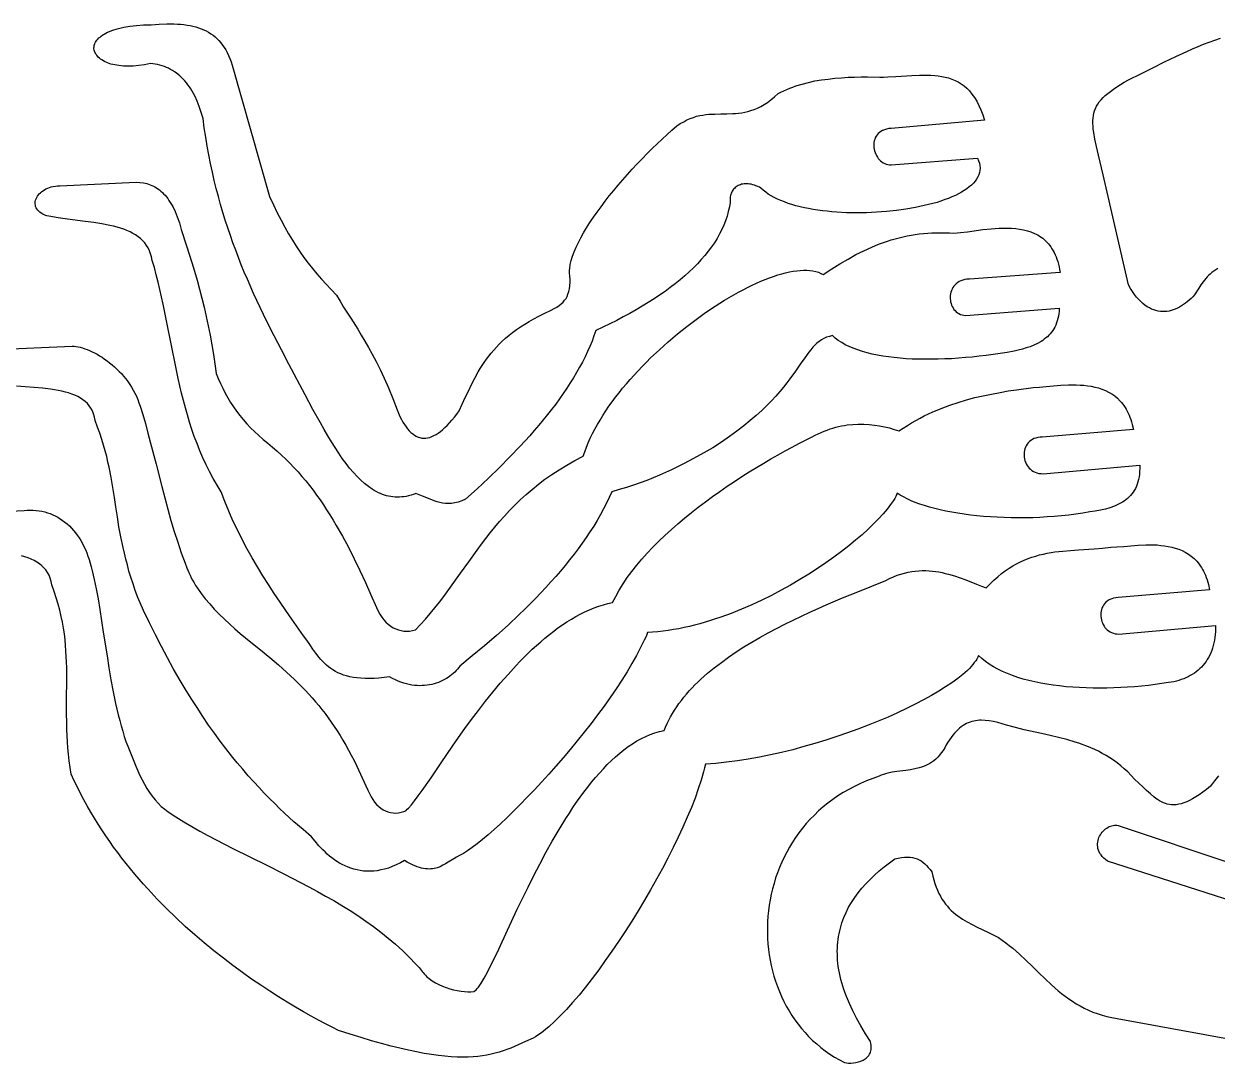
# Model space of a CAD drawing. Extents: x 0 to 511, y 0 to 190.
# Drawn here: x 251.7 to 354.3, y 98.6 to 188 of the extents above; entities that cross this region are included whole.
import ezdxf

# ---------------------------------------------------------------- set-up
doc = ezdxf.new("R2010")
doc.units = 0
doc.layers.add('LAYER_1', color=1, linetype='CONTINUOUS')

msp = doc.modelspace()

# ---------------------------------------------------------------- linework, layer by layer
at = {"layer": 'LAYER_1'}
for points in [[(262.6, 184.56), (262.08, 184.45), (261.59, 184.38), (261.12, 184.33), (260.68, 184.32), (260.27, 184.33), (259.88, 184.37), (259.52, 184.43), (259.19, 184.51), (258.9, 184.62), (258.63, 184.74), (258.4, 184.87), (258.3, 184.94), (258.2, 185.02), (258.11, 185.1), (258.04, 185.18), (257.97, 185.26), (257.91, 185.35), (257.86, 185.44), (257.81, 185.53), (257.78, 185.62), (257.76, 185.71), (257.74, 185.81), (257.74, 185.9), (257.75, 186), (257.76, 186.09), (257.79, 186.19), (257.82, 186.28), (257.87, 186.38), (257.93, 186.47), (257.99, 186.56), (258.07, 186.65), (258.16, 186.75), (258.26, 186.83), (258.37, 186.92), (258.49, 187.01), (258.62, 187.09), (258.76, 187.17), (258.91, 187.25), (259.08, 187.32), (259.26, 187.39), (259.45, 187.46), (259.86, 187.58), (260.32, 187.68), (260.83, 187.77), (261.39, 187.83), (262.01, 187.88), (262.67, 187.89), (263.35, 187.94), (264, 187.97), (264.61, 187.96), (264.91, 187.95), (265.19, 187.93), (265.47, 187.9), (265.74, 187.86), (266, 187.82), (266.25, 187.76), (266.5, 187.7), (266.73, 187.63), (266.96, 187.55), (267.18, 187.46), (267.39, 187.36), (267.59, 187.24), (267.79, 187.12), (267.98, 186.99), (268.16, 186.84), (268.33, 186.68), (268.49, 186.52), (268.65, 186.34), (268.8, 186.14), (268.94, 185.94), (269.07, 185.72), (269.2, 185.49), (269.32, 185.24), (269.43, 184.98), (269.53, 184.71), (269.63, 184.42), (272.84, 173.12), (273.17, 172.4), (273.5, 171.72), (273.83, 171.08), (274.15, 170.47), (274.47, 169.9), (274.8, 169.35), (275.13, 168.83), (275.46, 168.33), (275.8, 167.85), (276.16, 167.38), (276.52, 166.92), (276.9, 166.47), (277.3, 166.01), (277.71, 165.56), (278.15, 165.1), (278.6, 164.63), (278.91, 164.1), (279.21, 163.6), (279.82, 162.64), (280.42, 161.69), (280.73, 161.19), (281.04, 160.68), (281.36, 160.13), (281.68, 159.54), (282.01, 158.91), (282.35, 158.22), (282.7, 157.47), (283.06, 156.65), (283.43, 155.74), (283.81, 154.75), (283.93, 154.46), (284.05, 154.19), (284.18, 153.94), (284.31, 153.71), (284.44, 153.49), (284.58, 153.29), (284.71, 153.11), (284.86, 152.95), (285, 152.81), (285.15, 152.68), (285.3, 152.57), (285.46, 152.49), (285.61, 152.42), (285.77, 152.37), (285.94, 152.33), (286.1, 152.32), (286.27, 152.33), (286.44, 152.35), (286.62, 152.39), (286.8, 152.46), (286.98, 152.54), (287.16, 152.64), (287.35, 152.76), (287.54, 152.89), (287.73, 153.05), (287.93, 153.23), (288.13, 153.42), (288.33, 153.64), (288.53, 153.87), (288.74, 154.12), (288.95, 154.39), (289.16, 154.68), (289.68, 155.81), (289.94, 156.37), (290.21, 156.93), (290.49, 157.48), (290.79, 158.03), (290.96, 158.3), (291.13, 158.57), (291.3, 158.84), (291.49, 159.11), (291.69, 159.38), (291.9, 159.64), (292.12, 159.9), (292.35, 160.16), (292.6, 160.41), (292.86, 160.67), (293.14, 160.92), (293.44, 161.17), (293.75, 161.41), (294.07, 161.66), (294.42, 161.9), (294.79, 162.13), (295.17, 162.36), (295.58, 162.59), (296.01, 162.82), (296.46, 163.04), (297.06, 163.33), (297.32, 163.47), (297.55, 163.6), (297.75, 163.74), (297.93, 163.88), (298.09, 164.02), (298.22, 164.18), (298.34, 164.34), (298.43, 164.52), (298.51, 164.72), (298.58, 164.94), (298.63, 165.18), (298.67, 165.44), (298.69, 165.74), (298.71, 166.06), (298.68, 166.19), (298.66, 166.33), (298.65, 166.47), (298.64, 166.62), (298.65, 166.77), (298.66, 166.93), (298.71, 167.26), (298.79, 167.61), (298.9, 167.97), (299.04, 168.35), (299.21, 168.74), (299.4, 169.15), (299.61, 169.56), (299.85, 169.99), (300.11, 170.43), (300.39, 170.87), (300.7, 171.32), (301.01, 171.77), (301.35, 172.23), (301.7, 172.7), (302.06, 173.16), (302.44, 173.63), (302.83, 174.09), (303.22, 174.55), (303.63, 175.01), (304.04, 175.47), (304.46, 175.92), (304.89, 176.36), (305.31, 176.8), (305.74, 177.23), (306.17, 177.64), (306.6, 178.05), (307.03, 178.44), (307.45, 178.82), (307.87, 179.19), (308.16, 179.38), (308.46, 179.55), (308.74, 179.7), (309.02, 179.82), (309.3, 179.92), (309.57, 180.01), (309.84, 180.07), (310.11, 180.12), (310.37, 180.16), (310.63, 180.19), (310.89, 180.2), (311.15, 180.21), (311.66, 180.22), (312.17, 180.22), (312.68, 180.24), (312.93, 180.25), (313.19, 180.28), (313.45, 180.31), (313.72, 180.36), (313.98, 180.42), (314.25, 180.5), (314.53, 180.6), (314.8, 180.72), (315.09, 180.86), (315.37, 181.02), (315.66, 181.21), (315.96, 181.43), (316.27, 181.68), (316.58, 181.96), (316.82, 182.09), (317.07, 182.21), (317.32, 182.32), (317.58, 182.43), (317.84, 182.53), (318.11, 182.62), (318.64, 182.79), (319.19, 182.93), (319.75, 183.05), (320.32, 183.15), (320.89, 183.22), (321.46, 183.29), (322.03, 183.33), (322.6, 183.37), (323.16, 183.39), (323.72, 183.4), (324.26, 183.4), (325.32, 183.39), (325.66, 183.39), (326.01, 183.4), (326.71, 183.43), (328.08, 183.52), (328.75, 183.55), (329.08, 183.56), (329.41, 183.56), (329.73, 183.55), (330.05, 183.53), (330.36, 183.49), (330.66, 183.45), (330.96, 183.39), (331.25, 183.31), (331.53, 183.21), (331.8, 183.1), (332.07, 182.97), (332.33, 182.81), (332.58, 182.63), (332.82, 182.42), (333.04, 182.19), (333.26, 181.92), (333.47, 181.63), (333.67, 181.31), (333.85, 180.95), (334.02, 180.57), (334.18, 180.14), (334.33, 179.68), (326.31, 178.97), (326.1, 178.95), (325.9, 178.91), (325.73, 178.86), (325.57, 178.79), (325.43, 178.71), (325.3, 178.62), (325.19, 178.52), (325.09, 178.41), (325.01, 178.29), (324.94, 178.16), (324.89, 178.03), (324.85, 177.9), (324.82, 177.76), (324.81, 177.61), (324.81, 177.47), (324.82, 177.33), (324.84, 177.18), (324.88, 177.04), (324.92, 176.9), (324.98, 176.76), (325.04, 176.63), (325.12, 176.51), (325.2, 176.39), (325.3, 176.28), (325.4, 176.18), (325.51, 176.09), (325.63, 176.01), (325.75, 175.95), (325.88, 175.9), (326.02, 175.86), (326.17, 175.84), (326.32, 175.83), (333.73, 176.41), (333.83, 176.19), (333.9, 175.98), (333.94, 175.77), (333.95, 175.56), (333.94, 175.36), (333.91, 175.17), (333.85, 174.98), (333.77, 174.79), (333.66, 174.61), (333.54, 174.44), (333.39, 174.26), (333.22, 174.1), (333.03, 173.94), (332.83, 173.78), (332.6, 173.63), (332.36, 173.48), (332.1, 173.34), (331.83, 173.21), (331.54, 173.08), (331.24, 172.95), (330.92, 172.84), (330.59, 172.72), (330.25, 172.61), (329.9, 172.51), (329.53, 172.42), (329.16, 172.33), (328.78, 172.24), (328.39, 172.16), (327.58, 172.02), (326.76, 171.91), (325.91, 171.82), (325.05, 171.76), (324.19, 171.72), (323.33, 171.71), (322.47, 171.72), (321.62, 171.77), (321.2, 171.8), (320.79, 171.84), (320.39, 171.89), (319.99, 171.94), (319.6, 172), (319.21, 172.07), (318.84, 172.14), (318.47, 172.23), (318.12, 172.32), (317.77, 172.42), (317.44, 172.52), (317.12, 172.64), (316.82, 172.76), (316.53, 172.89), (316.25, 173.02), (315.99, 173.17), (315.74, 173.32), (315.52, 173.48), (315.31, 173.65), (315.11, 173.83), (314.97, 173.91), (314.83, 173.97), (314.68, 174.03), (314.55, 174.08), (314.41, 174.13), (314.28, 174.16), (314.15, 174.18), (314.02, 174.2), (313.9, 174.2), (313.78, 174.2), (313.66, 174.2), (313.55, 174.18), (313.44, 174.16), (313.34, 174.13), (313.24, 174.09), (313.15, 174.05), (313.06, 174), (312.97, 173.94), (312.9, 173.88), (312.82, 173.81), (312.76, 173.74), (312.7, 173.66), (312.64, 173.57), (312.59, 173.49), (312.55, 173.39), (312.52, 173.29), (312.49, 173.19), (312.47, 173.08), (312.46, 172.97), (312.45, 172.85), (312.45, 172.73), (312.46, 172.61), (312.39, 172.21), (312.3, 171.82), (312.19, 171.42), (312.06, 171.03), (311.91, 170.65), (311.74, 170.26), (311.54, 169.89), (311.33, 169.51), (311.1, 169.14), (310.84, 168.77), (310.57, 168.41), (310.28, 168.04), (309.97, 167.69), (309.64, 167.33), (309.3, 166.98), (308.93, 166.63), (308.55, 166.29), (308.15, 165.95), (307.74, 165.61), (307.31, 165.28), (306.86, 164.95), (306.39, 164.63), (305.91, 164.3), (305.41, 163.99), (304.9, 163.67), (304.37, 163.36), (303.83, 163.05), (303.27, 162.75), (302.7, 162.45), (302.11, 162.15), (301.51, 161.86), (300.9, 161.57), (300.74, 161.12), (300.58, 160.67), (300.39, 160.22), (300.19, 159.77), (299.98, 159.32), (299.75, 158.87), (299.51, 158.42), (299.25, 157.97), (298.98, 157.52), (298.7, 157.07), (298.41, 156.61), (298.1, 156.16), (297.78, 155.71), (297.45, 155.25), (297.1, 154.8), (296.75, 154.35), (296.38, 153.89), (296, 153.44), (295.61, 152.99), (295.22, 152.53), (294.39, 151.62), (293.52, 150.71), (292.61, 149.8), (291.68, 148.89), (290.7, 147.97), (289.7, 147.06), (289.37, 146.92), (289.06, 146.82), (288.77, 146.75), (288.49, 146.71), (288.23, 146.69), (287.98, 146.7), (287.73, 146.74), (287.49, 146.79), (287.25, 146.85), (287.01, 146.93), (286.52, 147.12), (286, 147.34), (285.72, 147.44), (285.42, 147.55), (285.21, 147.47), (285.01, 147.41), (284.8, 147.36), (284.6, 147.31), (284.4, 147.28), (284.21, 147.26), (284.02, 147.25), (283.83, 147.24), (283.64, 147.25), (283.45, 147.27), (283.27, 147.29), (283.08, 147.33), (282.9, 147.37), (282.72, 147.42), (282.55, 147.48), (282.37, 147.55), (282.2, 147.63), (282.02, 147.72), (281.85, 147.81), (281.68, 147.92), (281.35, 148.15), (281.02, 148.41), (280.69, 148.7), (280.37, 149.02), (280.05, 149.37), (279.73, 149.75), (279.42, 150.15), (279.1, 150.58), (278.79, 151.03), (278.47, 151.51), (278.16, 152.01), (277.84, 152.53), (277.53, 153.07), (277.21, 153.63), (276.56, 154.8), (275.9, 156.04), (274.51, 158.68), (273.86, 159.91), (273.23, 161.13), (272.62, 162.35), (272.03, 163.56), (271.47, 164.77), (270.93, 166), (270.67, 166.61), (270.41, 167.24), (270.17, 167.86), (269.93, 168.49), (269.69, 169.13), (269.47, 169.77), (269.25, 170.42), (269.03, 171.08), (268.83, 171.74), (268.63, 172.42), (268.44, 173.1), (268.26, 173.8), (268.09, 174.5), (267.92, 175.22), (267.77, 175.95), (267.62, 176.69), (267.48, 177.45), (267.35, 178.22), (267.23, 179.01), (267.12, 179.81), (266.97, 180.34), (266.8, 180.85), (266.61, 181.32), (266.41, 181.76), (266.3, 181.97), (266.18, 182.17), (266.07, 182.37), (265.95, 182.55), (265.82, 182.73), (265.69, 182.9), (265.55, 183.06), (265.42, 183.21), (265.27, 183.35), (265.12, 183.49), (264.97, 183.62), (264.82, 183.74), (264.65, 183.85), (264.49, 183.96), (264.32, 184.05), (264.15, 184.14), (263.97, 184.22), (263.79, 184.29), (263.6, 184.36), (263.41, 184.42), (263.21, 184.46), (263.01, 184.5), (262.81, 184.54), (262.6, 184.56)], [(253.86, 171.41), (253.67, 171.46), (253.5, 171.52), (253.35, 171.6), (253.21, 171.67), (253.09, 171.76), (252.99, 171.85), (252.9, 171.94), (252.82, 172.04), (252.77, 172.14), (252.72, 172.25), (252.7, 172.36), (252.68, 172.47), (252.68, 172.58), (252.69, 172.69), (252.72, 172.8), (252.76, 172.91), (252.81, 173.02), (252.87, 173.13), (252.95, 173.23), (253.03, 173.33), (253.13, 173.43), (253.23, 173.52), (253.35, 173.61), (253.48, 173.69), (253.61, 173.76), (253.76, 173.83), (253.91, 173.89), (254.07, 173.94), (254.24, 173.98), (254.42, 174.01), (254.6, 174.03), (254.79, 174.04), (261.37, 174.35), (261.68, 174.32), (261.99, 174.28), (262.29, 174.22), (262.57, 174.13), (262.71, 174.07), (262.85, 174.01), (262.98, 173.94), (263.11, 173.86), (263.24, 173.78), (263.37, 173.68), (263.49, 173.58), (263.62, 173.47), (263.73, 173.35), (263.85, 173.22), (263.97, 173.09), (264.08, 172.94), (264.19, 172.78), (264.3, 172.61), (264.51, 172.24), (264.71, 171.82), (264.9, 171.36), (265.08, 170.84), (265.25, 170.28), (265.71, 168.88), (266.16, 167.43), (266.38, 166.68), (266.6, 165.92), (266.81, 165.15), (267.01, 164.37), (267.21, 163.58), (267.39, 162.78), (267.57, 161.98), (267.73, 161.17), (267.88, 160.35), (268.02, 159.53), (268.14, 158.71), (268.25, 157.89), (268.43, 157.45), (268.62, 157.02), (268.82, 156.61), (269.03, 156.2), (269.25, 155.8), (269.49, 155.4), (269.74, 155.02), (270, 154.64), (270.28, 154.28), (270.57, 153.92), (270.88, 153.56), (271.21, 153.22), (271.55, 152.88), (271.92, 152.54), (272.3, 152.21), (272.69, 151.89), (273.09, 151.56), (273.48, 151.22), (273.86, 150.87), (274.23, 150.52), (274.59, 150.16), (274.94, 149.79), (275.29, 149.41), (275.62, 149.03), (275.95, 148.64), (276.27, 148.24), (276.58, 147.84), (276.88, 147.43), (277.18, 147.01), (277.47, 146.59), (277.75, 146.15), (278.03, 145.72), (278.31, 145.27), (278.58, 144.82), (279.11, 143.89), (279.62, 142.93), (280.11, 141.95), (280.6, 140.94), (281.08, 139.9), (281.56, 138.83), (282.04, 137.74), (282.17, 137.44), (282.32, 137.17), (282.49, 136.92), (282.66, 136.69), (282.85, 136.49), (283.05, 136.31), (283.26, 136.15), (283.47, 136.01), (283.7, 135.91), (283.93, 135.82), (284.16, 135.76), (284.4, 135.72), (284.64, 135.71), (284.89, 135.72), (285.14, 135.76), (285.38, 135.82), (285.83, 136.29), (286.25, 136.76), (286.66, 137.24), (287.06, 137.73), (287.45, 138.22), (287.83, 138.71), (288.56, 139.7), (289.27, 140.7), (289.98, 141.69), (290.7, 142.69), (291.07, 143.19), (291.44, 143.68), (291.83, 144.17), (292.22, 144.65), (292.63, 145.14), (293.05, 145.61), (293.49, 146.09), (293.94, 146.55), (294.41, 147.01), (294.91, 147.47), (295.43, 147.91), (295.97, 148.35), (296.53, 148.78), (297.13, 149.2), (297.76, 149.61), (298.41, 150.01), (299.1, 150.39), (299.82, 150.77), (299.95, 151.15), (300.09, 151.54), (300.25, 151.93), (300.43, 152.32), (300.62, 152.71), (300.82, 153.1), (301.04, 153.49), (301.27, 153.88), (301.51, 154.28), (301.77, 154.67), (302.03, 155.06), (302.31, 155.45), (302.6, 155.84), (302.9, 156.23), (303.21, 156.61), (303.53, 156.99), (303.86, 157.37), (304.2, 157.75), (304.54, 158.12), (304.9, 158.5), (305.25, 158.86), (305.62, 159.22), (306.37, 159.93), (307.14, 160.62), (307.93, 161.29), (308.73, 161.93), (309.53, 162.54), (310.35, 163.12), (311.16, 163.67), (311.97, 164.18), (312.77, 164.66), (313.17, 164.88), (313.57, 165.09), (313.96, 165.29), (314.34, 165.48), (314.73, 165.66), (315.1, 165.82), (315.48, 165.97), (315.84, 166.11), (316.2, 166.24), (316.55, 166.36), (316.9, 166.46), (317.23, 166.54), (317.56, 166.62), (317.88, 166.68), (318.19, 166.72), (318.49, 166.75), (318.78, 166.76), (319.05, 166.76), (319.32, 166.74), (319.57, 166.71), (319.82, 166.66), (320.05, 166.59), (320.26, 166.5), (320.46, 166.4), (321.19, 166.88), (321.9, 167.32), (322.6, 167.73), (323.28, 168.11), (323.96, 168.45), (324.64, 168.75), (324.97, 168.9), (325.31, 169.03), (325.64, 169.15), (325.98, 169.27), (326.32, 169.38), (326.66, 169.48), (327, 169.57), (327.34, 169.65), (327.68, 169.72), (328.03, 169.79), (328.38, 169.84), (328.73, 169.89), (329.09, 169.93), (329.45, 169.96), (329.81, 169.98), (330.18, 170), (330.55, 170), (330.93, 170), (331.32, 169.99), (331.71, 169.97), (331.98, 169.99), (332.26, 170.01), (332.87, 170.08), (334.2, 170.26), (334.9, 170.33), (335.25, 170.36), (335.61, 170.38), (335.97, 170.39), (336.32, 170.4), (336.67, 170.38), (337.02, 170.36), (337.36, 170.31), (337.69, 170.25), (338.02, 170.17), (338.33, 170.07), (338.64, 169.94), (338.93, 169.8), (339.07, 169.71), (339.2, 169.62), (339.34, 169.52), (339.47, 169.41), (339.59, 169.3), (339.71, 169.18), (339.83, 169.05), (339.94, 168.92), (340.04, 168.77), (340.14, 168.62), (340.24, 168.45), (340.33, 168.28), (340.42, 168.1), (340.49, 167.91), (340.57, 167.71), (340.63, 167.51), (340.7, 167.29), (340.75, 167.06), (340.8, 166.82), (340.84, 166.57), (333.04, 166.01), (332.83, 166), (332.65, 165.97), (332.47, 165.92), (332.31, 165.86), (332.16, 165.79), (332.03, 165.7), (331.91, 165.61), (331.8, 165.5), (331.7, 165.39), (331.62, 165.27), (331.55, 165.15), (331.49, 165.02), (331.45, 164.88), (331.41, 164.74), (331.39, 164.6), (331.38, 164.46), (331.38, 164.32), (331.4, 164.18), (331.42, 164.04), (331.46, 163.9), (331.51, 163.77), (331.56, 163.64), (331.63, 163.52), (331.71, 163.4), (331.8, 163.3), (331.9, 163.2), (332.02, 163.11), (332.14, 163.04), (332.27, 162.97), (332.41, 162.92), (332.56, 162.89), (332.72, 162.87), (340.77, 163.5), (340.76, 163.26), (340.73, 163.03), (340.69, 162.82), (340.65, 162.61), (340.59, 162.41), (340.53, 162.23), (340.46, 162.05), (340.38, 161.88), (340.29, 161.72), (340.2, 161.57), (340.09, 161.43), (339.98, 161.29), (339.87, 161.17), (339.75, 161.05), (339.62, 160.94), (339.48, 160.83), (339.35, 160.73), (339.2, 160.64), (338.9, 160.47), (338.59, 160.32), (338.26, 160.19), (337.93, 160.08), (337.59, 159.98), (337.24, 159.89), (336.89, 159.81), (336.29, 159.7), (335.69, 159.61), (335.09, 159.52), (334.48, 159.44), (333.88, 159.37), (333.28, 159.3), (332.69, 159.25), (332.09, 159.2), (331.5, 159.16), (330.92, 159.14), (330.34, 159.12), (329.77, 159.11), (329.21, 159.11), (328.66, 159.12), (328.12, 159.13), (327.59, 159.16), (327.07, 159.2), (326.56, 159.25), (326.07, 159.31), (325.59, 159.38), (325.12, 159.47), (324.67, 159.56), (324.24, 159.66), (323.83, 159.78), (323.43, 159.91), (323.05, 160.05), (322.7, 160.2), (322.36, 160.36), (322.05, 160.54), (321.76, 160.73), (321.5, 160.93), (321.26, 161.15), (320.99, 161.08), (320.75, 161), (320.52, 160.9), (320.31, 160.78), (320.11, 160.65), (319.92, 160.5), (319.74, 160.33), (319.56, 160.14), (319.39, 159.93), (319.22, 159.71), (318.87, 159.23), (318.49, 158.68), (318.07, 158.08), (317.59, 157.42), (317.33, 157.07), (317.04, 156.7), (316.72, 156.33), (316.38, 155.94), (316.01, 155.54), (315.6, 155.13), (315.17, 154.71), (314.69, 154.28), (314.18, 153.84), (313.63, 153.39), (313.03, 152.93), (312.39, 152.46), (311.7, 151.98), (310.96, 151.49), (309.95, 150.92), (308.94, 150.37), (308.44, 150.11), (307.93, 149.86), (307.42, 149.61), (306.9, 149.37), (306.37, 149.14), (305.83, 148.91), (305.28, 148.69), (304.72, 148.48), (304.14, 148.28), (303.54, 148.08), (302.92, 147.89), (302.29, 147.71), (302.06, 147.22), (301.82, 146.72), (301.57, 146.23), (301.3, 145.74), (301.02, 145.25), (300.72, 144.76), (300.4, 144.27), (300.08, 143.78), (299.74, 143.3), (299.39, 142.81), (299.03, 142.33), (298.65, 141.85), (298.26, 141.37), (297.87, 140.89), (297.46, 140.42), (297.04, 139.95), (296.61, 139.47), (296.17, 139.01), (295.72, 138.54), (295.26, 138.08), (294.8, 137.61), (294.32, 137.15), (293.35, 136.24), (292.35, 135.34), (291.33, 134.45), (290.28, 133.58), (289.22, 132.71), (289.12, 132.58), (289.01, 132.45), (288.89, 132.32), (288.77, 132.19), (288.64, 132.07), (288.5, 131.96), (288.36, 131.85), (288.21, 131.74), (288.05, 131.64), (287.89, 131.55), (287.72, 131.46), (287.55, 131.38), (287.37, 131.31), (287.18, 131.24), (286.99, 131.18), (286.79, 131.13), (286.59, 131.09), (286.39, 131.06), (286.18, 131.04), (285.97, 131.03), (285.75, 131.02), (285.53, 131.03), (285.31, 131.05), (285.08, 131.08), (284.85, 131.13), (284.61, 131.18), (284.38, 131.25), (284.14, 131.33), (283.9, 131.42), (283.66, 131.53), (283.41, 131.65), (283.17, 131.79), (282.7, 131.73), (282.25, 131.68), (281.83, 131.65), (281.43, 131.64), (281.05, 131.64), (280.7, 131.66), (280.36, 131.69), (280.05, 131.73), (279.75, 131.79), (279.47, 131.86), (279.2, 131.94), (278.96, 132.04), (278.72, 132.14), (278.5, 132.26), (278.29, 132.38), (278.1, 132.51), (277.91, 132.65), (277.74, 132.8), (277.57, 132.96), (277.41, 133.12), (277.26, 133.29), (277.11, 133.46), (276.83, 133.81), (276.57, 134.18), (276.31, 134.56), (276.04, 134.94), (275.76, 135.32), (274.75, 136.75), (274.24, 137.48), (273.74, 138.22), (273.24, 138.96), (272.75, 139.72), (272.27, 140.48), (271.8, 141.25), (271.34, 142.03), (270.9, 142.82), (270.48, 143.61), (270.07, 144.42), (269.69, 145.22), (269.33, 146.04), (269, 146.86), (268.69, 147.69), (268.33, 148.27), (267.99, 148.85), (267.68, 149.44), (267.38, 150.04), (267.1, 150.63), (266.84, 151.24), (266.6, 151.85), (266.37, 152.46), (266.16, 153.07), (265.96, 153.69), (265.77, 154.32), (265.6, 154.94), (265.43, 155.57), (265.27, 156.2), (264.98, 157.46), (264.71, 158.74), (264.46, 160.01), (263.96, 162.57), (263.69, 163.84), (263.41, 165.11), (263.26, 165.74), (263.1, 166.37), (262.93, 166.99), (262.75, 167.62), (262.69, 167.92), (262.61, 168.19), (262.51, 168.45), (262.39, 168.69), (262.25, 168.91), (262.1, 169.12), (261.93, 169.31), (261.74, 169.49), (261.54, 169.65), (261.32, 169.8), (261.08, 169.94), (260.84, 170.07), (260.57, 170.18), (260.3, 170.29), (260.01, 170.38), (259.72, 170.47), (259.41, 170.55), (259.09, 170.63), (258.42, 170.76), (257.72, 170.87), (256.99, 170.97), (255.45, 171.17), (254.66, 171.28), (253.86, 171.41)]]:
    msp.add_lwpolyline(points, close=True, dxfattribs=at)
for points in [[(354.41, 166.91), (354.23, 166.8), (354.06, 166.69), (353.9, 166.57), (353.75, 166.44), (353.61, 166.32), (353.49, 166.19), (353.37, 166.06), (353.15, 165.78), (352.95, 165.5), (352.77, 165.22), (352.4, 164.65), (352.25, 164.49), (352.1, 164.34), (351.94, 164.19), (351.78, 164.06), (351.62, 163.93), (351.45, 163.81), (351.28, 163.7), (351.11, 163.6), (350.93, 163.51), (350.75, 163.43), (350.57, 163.36), (350.39, 163.3), (350.21, 163.26), (350.02, 163.23), (349.84, 163.21), (349.65, 163.21), (349.46, 163.22), (349.27, 163.25), (349.08, 163.29), (348.89, 163.35), (348.71, 163.43), (348.52, 163.52), (348.33, 163.63), (348.14, 163.76), (347.96, 163.9), (347.78, 164.07), (347.6, 164.26), (347.42, 164.46), (347.24, 164.69), (347.07, 164.94), (346.9, 165.21), (346.73, 165.5), (344.54, 174.99), (344.14, 176.68), (343.97, 177.4), (343.83, 178.04), (343.73, 178.63), (343.69, 178.9), (343.67, 179.16), (343.65, 179.4), (343.65, 179.64), (343.67, 179.86), (343.7, 180.08), (343.74, 180.29), (343.8, 180.49), (343.88, 180.69), (343.97, 180.88), (344.08, 181.07), (344.21, 181.25), (344.36, 181.43), (344.53, 181.62), (344.72, 181.8), (344.94, 181.98), (345.17, 182.16), (345.43, 182.35), (345.72, 182.54), (346.02, 182.74), (346.36, 182.94), (346.72, 183.15), (347.79, 183.68), (348.82, 184.19), (349.82, 184.69), (350.79, 185.16), (351.75, 185.6), (352.22, 185.81), (352.7, 186.02), (353.18, 186.21), (353.66, 186.39), (354.15, 186.56), (354.64, 186.72)], [(249.27, 159.94), (255.85, 160.25), (256.02, 160.24), (256.19, 160.21), (256.37, 160.18), (256.56, 160.14), (256.75, 160.08), (256.95, 160.02), (257.15, 159.94), (257.36, 159.85), (257.57, 159.76), (257.79, 159.65), (258, 159.54), (258.22, 159.41), (258.44, 159.28), (258.65, 159.13), (258.87, 158.98), (259.08, 158.81), (259.29, 158.64), (259.5, 158.46), (259.71, 158.27), (259.91, 158.07), (260.1, 157.87), (260.29, 157.65), (260.47, 157.43), (260.65, 157.19), (260.81, 156.95), (260.97, 156.71), (261.12, 156.45), (261.26, 156.19), (261.39, 155.92), (261.5, 155.64), (261.61, 155.35), (261.7, 155.06), (261.93, 154.35), (262.16, 153.58), (262.38, 152.76), (262.61, 151.9), (263.08, 150.07), (263.57, 148.15), (263.82, 147.18), (264.09, 146.21), (264.36, 145.24), (264.64, 144.29), (264.94, 143.36), (265.24, 142.45), (265.57, 141.58), (265.73, 141.16), (265.9, 140.76), (266, 140.53), (266.1, 140.31), (266.22, 140.09), (266.35, 139.86), (266.48, 139.64), (266.63, 139.41), (266.95, 138.96), (267.31, 138.51), (267.69, 138.06), (268.09, 137.62), (268.52, 137.18), (268.96, 136.75), (269.41, 136.33), (269.86, 135.92), (270.32, 135.52), (270.77, 135.14), (271.22, 134.78), (272.07, 134.1), (272.86, 133.45), (273.61, 132.81), (274.31, 132.19), (274.98, 131.56), (275.61, 130.93), (275.92, 130.62), (276.22, 130.3), (276.51, 129.97), (276.8, 129.64), (277.08, 129.31), (277.35, 128.97), (277.62, 128.62), (277.88, 128.26), (278.14, 127.9), (278.4, 127.52), (278.65, 127.14), (278.9, 126.75), (279.15, 126.34), (279.39, 125.92), (279.63, 125.49), (279.87, 125.04), (280.11, 124.58), (280.34, 124.11), (280.82, 123.11), (281.29, 122.04), (281.43, 121.74), (281.57, 121.47), (281.72, 121.22), (281.88, 121), (282.05, 120.8), (282.23, 120.63), (282.42, 120.48), (282.61, 120.35), (282.81, 120.25), (283.02, 120.17), (283.24, 120.11), (283.46, 120.08), (283.69, 120.07), (283.92, 120.09), (284.16, 120.13), (284.4, 120.19), (284.49, 120.23), (284.58, 120.3), (284.69, 120.39), (284.8, 120.5), (285.04, 120.78), (285.32, 121.13), (285.63, 121.54), (285.96, 122.01), (286.73, 123.11), (287.6, 124.4), (288.58, 125.82), (289.1, 126.56), (289.65, 127.33), (290.21, 128.11), (290.8, 128.89), (291.41, 129.68), (292.04, 130.46), (292.69, 131.24), (293.35, 132), (294.04, 132.75), (294.38, 133.11), (294.73, 133.47), (295.09, 133.82), (295.44, 134.16), (295.8, 134.49), (296.17, 134.81), (296.53, 135.12), (296.91, 135.43), (297.28, 135.72), (297.65, 136), (298.03, 136.26), (298.42, 136.52), (298.8, 136.76), (299.19, 136.98), (299.57, 137.19), (299.97, 137.38), (300.36, 137.56), (300.75, 137.72), (301.15, 137.86), (301.55, 137.98), (301.95, 138.09), (302.35, 138.17), (302.48, 138.44), (302.62, 138.71), (302.92, 139.25), (303.25, 139.79), (303.61, 140.32), (304, 140.85), (304.42, 141.38), (304.86, 141.91), (305.32, 142.43), (305.81, 142.94), (306.32, 143.46), (306.85, 143.96), (307.4, 144.46), (307.96, 144.95), (308.53, 145.44), (309.12, 145.92), (309.72, 146.39), (310.33, 146.85), (310.94, 147.3), (311.57, 147.74), (312.19, 148.18), (312.83, 148.6), (313.46, 149.01), (314.09, 149.41), (314.72, 149.8), (315.35, 150.18), (315.97, 150.54), (316.59, 150.89), (317.19, 151.23), (317.79, 151.55), (318.38, 151.86), (318.95, 152.16), (319.51, 152.43), (319.77, 152.57), (320.03, 152.7), (320.29, 152.82), (320.54, 152.93), (320.79, 153.02), (321.05, 153.11), (321.3, 153.19), (321.55, 153.26), (321.79, 153.32), (322.04, 153.38), (322.28, 153.42), (322.53, 153.46), (323.01, 153.51), (323.48, 153.53), (323.95, 153.53), (324.41, 153.5), (324.86, 153.45), (325.3, 153.39), (325.73, 153.3), (326.15, 153.2), (326.57, 153.08), (326.97, 152.95), (327.34, 153.19), (327.7, 153.42), (328.07, 153.64), (328.43, 153.85), (328.8, 154.05), (329.16, 154.23), (329.53, 154.41), (329.89, 154.58), (330.26, 154.73), (330.62, 154.88), (331.34, 155.16), (332.07, 155.4), (332.79, 155.62), (333.51, 155.81), (334.23, 155.97), (334.95, 156.12), (335.67, 156.26), (336.38, 156.38), (337.1, 156.49), (338.52, 156.69), (339.07, 156.72), (339.65, 156.77), (340.27, 156.82), (340.91, 156.87), (341.56, 156.9), (341.89, 156.91), (342.22, 156.9), (342.55, 156.89), (342.88, 156.87), (343.2, 156.83), (343.52, 156.79), (343.83, 156.72), (344.14, 156.64), (344.44, 156.54), (344.73, 156.43), (345.01, 156.29), (345.28, 156.13), (345.54, 155.95), (345.78, 155.75), (346.01, 155.51), (346.12, 155.39), (346.23, 155.26), (346.33, 155.12), (346.43, 154.97), (346.52, 154.82), (346.61, 154.65), (346.69, 154.48), (346.77, 154.31), (346.84, 154.12), (346.91, 153.93), (346.98, 153.72), (347.04, 153.51), (347.14, 153.06), (339.31, 152.42), (339.11, 152.41), (338.92, 152.38), (338.75, 152.33), (338.59, 152.28), (338.45, 152.2), (338.32, 152.12), (338.2, 152.02), (338.1, 151.91), (338.01, 151.8), (337.93, 151.67), (337.86, 151.54), (337.81, 151.4), (337.77, 151.26), (337.75, 151.12), (337.74, 150.97), (337.74, 150.82), (337.75, 150.68), (337.77, 150.53), (337.81, 150.39), (337.86, 150.25), (337.92, 150.11), (338, 149.98), (338.08, 149.86), (338.18, 149.74), (338.29, 149.64), (338.41, 149.54), (338.55, 149.46), (338.69, 149.39), (338.85, 149.33), (339.02, 149.29), (339.2, 149.27), (339.39, 149.26), (347.7, 149.99), (347.7, 149.72), (347.68, 149.47), (347.66, 149.23), (347.63, 148.99), (347.59, 148.77), (347.53, 148.56), (347.47, 148.37), (347.4, 148.18), (347.31, 148), (347.22, 147.83), (347.12, 147.68), (347.01, 147.53), (346.9, 147.39), (346.77, 147.26), (346.64, 147.13), (346.5, 147.02), (346.35, 146.91), (346.2, 146.81), (346.03, 146.72), (345.86, 146.63), (345.69, 146.55), (345.51, 146.47), (345.13, 146.34), (344.73, 146.22), (344.3, 146.13), (343.86, 146.04), (343.41, 145.97), (342.8, 145.87), (342.2, 145.78), (341.58, 145.7), (340.96, 145.64), (340.34, 145.58), (339.72, 145.54), (339.1, 145.5), (338.48, 145.48), (337.86, 145.47), (337.25, 145.46), (336.63, 145.47), (336.03, 145.49), (335.43, 145.51), (334.84, 145.55), (334.26, 145.59), (333.69, 145.65), (333.13, 145.71), (332.58, 145.78), (332.04, 145.86), (331.52, 145.95), (331.02, 146.05), (330.53, 146.16), (330.06, 146.27), (329.61, 146.39), (329.18, 146.52), (328.77, 146.65), (328.38, 146.79), (328.02, 146.94), (327.68, 147.1), (327.37, 147.26), (327.09, 147.43), (326.83, 147.6), (326.77, 147.45), (326.7, 147.29), (326.61, 147.13), (326.5, 146.96), (326.26, 146.6), (325.97, 146.21), (325.62, 145.8), (325.23, 145.38), (324.8, 144.94), (324.32, 144.48), (323.81, 144.01), (323.25, 143.54), (322.66, 143.05), (322.03, 142.57), (321.37, 142.08), (320.68, 141.59), (319.96, 141.1), (319.22, 140.62), (318.45, 140.15), (317.66, 139.68), (316.84, 139.23), (316.01, 138.79), (315.17, 138.37), (314.31, 137.98), (313.43, 137.6), (312.55, 137.24), (311.66, 136.92), (311.21, 136.77), (310.76, 136.62), (310.31, 136.48), (309.85, 136.36), (309.4, 136.24), (308.95, 136.12), (308.5, 136.02), (308.04, 135.93), (307.59, 135.85), (307.14, 135.77), (306.69, 135.71), (306.24, 135.66), (305.79, 135.62), (305.35, 135.59), (305.22, 135.27), (305.07, 134.95), (304.76, 134.3), (304.4, 133.62), (304.01, 132.92), (303.59, 132.21), (303.13, 131.49), (302.65, 130.76), (302.14, 130.01), (301.61, 129.27), (301.06, 128.52), (300.49, 127.77), (299.9, 127.02), (299.31, 126.28), (298.7, 125.54), (298.09, 124.82), (297.47, 124.1), (296.85, 123.41), (296.23, 122.72), (295.62, 122.06), (295.01, 121.42), (294.41, 120.81), (293.82, 120.22), (293.25, 119.67), (292.7, 119.14), (292.16, 118.65), (291.65, 118.2), (291.16, 117.78), (290.7, 117.41), (290.27, 117.09), (289.87, 116.81), (289.51, 116.58), (289.18, 116.41), (288.92, 116.27), (288.68, 116.13), (288.21, 115.83), (287.98, 115.69), (287.75, 115.57), (287.51, 115.45), (287.26, 115.36), (287.14, 115.32), (287, 115.29), (286.87, 115.27), (286.72, 115.26), (286.57, 115.25), (286.42, 115.26), (286.26, 115.28), (286.09, 115.3), (285.92, 115.34), (285.74, 115.39), (285.54, 115.45), (285.34, 115.53), (285.13, 115.62), (284.91, 115.72), (284.68, 115.84), (284.44, 115.98), (284.09, 115.78), (283.74, 115.61), (283.4, 115.47), (283.07, 115.34), (282.74, 115.24), (282.42, 115.17), (282.11, 115.11), (281.8, 115.08), (281.5, 115.06), (281.21, 115.06), (280.92, 115.08), (280.64, 115.12), (280.37, 115.17), (280.1, 115.24), (279.84, 115.32), (279.59, 115.41), (279.34, 115.52), (279.1, 115.64), (278.87, 115.77), (278.64, 115.91), (278.42, 116.05), (278.21, 116.21), (278, 116.37), (277.8, 116.54), (277.61, 116.72), (277.43, 116.9), (277.07, 117.26), (276.75, 117.64), (276.45, 118.02), (275.72, 118.64), (274.94, 119.32), (274.13, 120.07), (273.71, 120.47), (273.28, 120.89), (272.84, 121.33), (272.39, 121.78), (271.94, 122.26), (271.48, 122.76), (271.01, 123.28), (270.54, 123.83), (270.06, 124.4), (269.58, 124.99), (269.09, 125.62), (268.6, 126.26), (268.1, 126.94), (267.6, 127.64), (267.1, 128.38), (266.6, 129.14), (266.09, 129.93), (265.58, 130.76), (265.07, 131.62), (264.56, 132.51), (264.05, 133.43), (263.54, 134.39), (263.03, 135.39), (262.52, 136.42), (262.01, 137.49), (261.51, 138.6), (261.29, 139.21), (261.1, 139.79), (260.92, 140.35), (260.75, 140.89), (260.61, 141.42), (260.47, 141.92), (260.35, 142.42), (260.24, 142.9), (260.05, 143.82), (259.89, 144.7), (259.76, 145.56), (259.63, 146.4), (259.51, 147.23), (259.37, 148.07), (259.22, 148.93), (259.04, 149.82), (258.94, 150.27), (258.83, 150.74), (258.7, 151.22), (258.56, 151.71), (258.41, 152.22), (258.24, 152.74), (258.05, 153.28), (257.85, 153.85), (257.79, 154.14), (257.7, 154.41), (257.6, 154.66), (257.48, 154.89), (257.33, 155.11), (257.17, 155.3), (256.99, 155.47), (256.79, 155.63), (256.58, 155.77), (256.34, 155.9), (256.1, 156.02), (255.84, 156.12), (255.56, 156.21), (255.28, 156.29), (254.98, 156.36), (254.66, 156.42), (254.34, 156.48), (254.01, 156.53), (253.31, 156.61), (252.59, 156.67), (251.83, 156.74), (251.06, 156.8)], [(245.16, 145.79), (251.73, 146.1), (252, 146.12), (252.26, 146.13), (252.52, 146.12), (252.77, 146.1), (253.02, 146.07), (253.26, 146.03), (253.5, 145.97), (253.74, 145.91), (253.97, 145.83), (254.19, 145.73), (254.41, 145.63), (254.63, 145.52), (254.84, 145.39), (255.04, 145.25), (255.24, 145.1), (255.43, 144.94), (255.62, 144.77), (255.8, 144.59), (255.97, 144.39), (256.14, 144.19), (256.3, 143.97), (256.45, 143.75), (256.6, 143.51), (256.74, 143.26), (256.87, 143), (257, 142.74), (257.11, 142.46), (257.22, 142.17), (257.33, 141.87), (257.42, 141.56), (257.5, 141.24), (257.58, 140.91), (257.76, 140.17), (257.93, 139.37), (258.09, 138.5), (258.24, 137.59), (258.54, 135.64), (258.86, 133.6), (259.03, 132.56), (259.2, 131.53), (259.4, 130.5), (259.6, 129.49), (259.83, 128.51), (259.95, 128.03), (260.07, 127.56), (260.21, 127.11), (260.34, 126.66), (260.49, 126.23), (260.64, 125.81), (260.98, 124.95), (261.33, 124.11), (261.51, 123.71), (261.69, 123.31), (261.88, 122.92), (262.08, 122.55), (262.29, 122.19), (262.51, 121.84), (262.75, 121.51), (262.99, 121.2), (263.25, 120.91), (263.53, 120.64), (263.82, 120.39), (263.97, 120.28), (264.13, 120.17), (264.79, 119.74), (265.47, 119.32), (266.15, 118.92), (266.84, 118.52), (267.54, 118.14), (268.25, 117.76), (269.69, 117.02), (271.14, 116.29), (272.6, 115.57), (274.06, 114.84), (275.51, 114.1), (276.23, 113.72), (276.95, 113.33), (277.66, 112.93), (278.37, 112.53), (279.07, 112.11), (279.76, 111.68), (280.44, 111.24), (281.11, 110.78), (281.77, 110.31), (282.41, 109.82), (283.05, 109.31), (283.67, 108.79), (284.27, 108.24), (284.86, 107.67), (285.43, 107.07), (285.71, 106.77), (285.98, 106.45), (286.06, 106.34), (286.15, 106.23), (286.25, 106.12), (286.35, 106.01), (286.58, 105.82), (286.84, 105.63), (287.12, 105.46), (287.41, 105.31), (287.72, 105.18), (288.03, 105.06), (288.35, 104.95), (288.67, 104.86), (288.99, 104.79), (289.31, 104.74), (289.61, 104.71), (289.9, 104.69), (290.16, 104.69), (290.41, 104.71), (290.5, 104.76), (290.6, 104.85), (290.7, 104.96), (290.81, 105.09), (290.92, 105.25), (291.04, 105.43), (291.3, 105.86), (291.58, 106.38), (291.88, 106.98), (292.21, 107.64), (292.55, 108.37), (293.31, 109.99), (294.15, 111.79), (294.6, 112.73), (295.08, 113.7), (295.57, 114.69), (296.08, 115.68), (296.61, 116.67), (297.16, 117.66), (297.74, 118.64), (298.33, 119.6), (298.63, 120.07), (298.93, 120.54), (299.24, 120.99), (299.56, 121.44), (299.88, 121.87), (300.21, 122.3), (300.53, 122.72), (300.87, 123.12), (301.21, 123.51), (301.55, 123.88), (301.89, 124.24), (302.25, 124.58), (302.6, 124.91), (302.96, 125.22), (303.32, 125.51), (303.69, 125.78), (304.06, 126.03), (304.44, 126.27), (304.82, 126.47), (305.21, 126.66), (305.59, 126.82), (305.99, 126.96), (306.38, 127.07), (306.78, 127.16), (306.9, 127.46), (307.03, 127.76), (307.18, 128.06), (307.33, 128.35), (307.49, 128.64), (307.67, 128.93), (307.86, 129.21), (308.05, 129.49), (308.26, 129.76), (308.47, 130.03), (308.7, 130.3), (308.93, 130.57), (309.18, 130.83), (309.43, 131.09), (309.68, 131.34), (309.95, 131.59), (310.51, 132.09), (311.09, 132.57), (311.7, 133.03), (312.33, 133.49), (312.98, 133.93), (313.64, 134.36), (314.32, 134.77), (315.02, 135.18), (315.72, 135.57), (316.44, 135.95), (317.15, 136.32), (317.87, 136.67), (318.59, 137.02), (319.31, 137.35), (320.03, 137.67), (320.73, 137.98), (322.12, 138.57), (323.44, 139.11), (325.84, 140.07), (326.17, 140.24), (326.5, 140.39), (326.82, 140.52), (327.14, 140.63), (327.45, 140.72), (327.77, 140.79), (328.08, 140.85), (328.38, 140.89), (328.68, 140.92), (328.98, 140.93), (329.28, 140.93), (329.57, 140.91), (329.85, 140.89), (330.14, 140.85), (330.42, 140.81), (330.69, 140.75), (330.96, 140.69), (331.23, 140.62), (331.75, 140.47), (332.25, 140.3), (332.74, 140.12), (333.65, 139.76), (334.08, 139.59), (334.48, 139.45), (334.81, 139.79), (335.14, 140.11), (335.47, 140.4), (335.79, 140.67), (336.12, 140.91), (336.45, 141.13), (336.77, 141.34), (337.1, 141.52), (337.43, 141.69), (337.76, 141.83), (338.08, 141.97), (338.41, 142.08), (338.74, 142.18), (339.07, 142.27), (339.4, 142.35), (339.73, 142.42), (340.06, 142.48), (340.39, 142.53), (341.06, 142.6), (341.73, 142.66), (342.41, 142.7), (343.78, 142.79), (344.48, 142.85), (345.19, 142.93), (345.73, 142.96), (346.32, 143.01), (346.93, 143.06), (347.56, 143.11), (348.21, 143.14), (348.53, 143.14), (348.86, 143.14), (349.18, 143.13), (349.5, 143.1), (349.82, 143.07), (350.13, 143.01), (350.44, 142.95), (350.75, 142.87), (351.04, 142.77), (351.33, 142.65), (351.6, 142.51), (351.87, 142.35), (352.12, 142.17), (352.36, 141.96), (352.59, 141.73), (352.8, 141.47), (352.9, 141.33), (353, 141.18), (353.09, 141.03), (353.18, 140.87), (353.26, 140.7), (353.34, 140.52), (353.41, 140.33), (353.48, 140.14), (353.6, 139.73), (353.7, 139.28), (345.82, 138.61), (345.62, 138.59), (345.44, 138.56), (345.28, 138.51), (345.12, 138.45), (344.99, 138.37), (344.86, 138.28), (344.75, 138.18), (344.65, 138.08), (344.57, 137.96), (344.5, 137.83), (344.44, 137.7), (344.4, 137.57), (344.37, 137.43), (344.35, 137.28), (344.34, 137.14), (344.35, 136.99), (344.36, 136.84), (344.39, 136.7), (344.43, 136.56), (344.48, 136.42), (344.54, 136.29), (344.62, 136.16), (344.7, 136.04), (344.8, 135.93), (344.9, 135.83), (345.01, 135.74), (345.14, 135.66), (345.27, 135.59), (345.42, 135.54), (345.57, 135.5), (345.73, 135.48), (345.9, 135.47), (354.21, 136.21), (354.21, 135.94), (354.2, 135.67), (354.18, 135.42), (354.15, 135.17), (354.12, 134.93), (354.07, 134.7), (354.01, 134.47), (353.95, 134.25), (353.88, 134.04), (353.8, 133.84), (353.71, 133.64), (353.61, 133.46), (353.5, 133.28), (353.39, 133.11), (353.27, 132.94), (353.14, 132.78), (353, 132.63), (352.86, 132.49), (352.71, 132.36), (352.55, 132.23), (352.39, 132.11), (352.21, 132), (352.04, 131.89), (351.85, 131.8), (351.66, 131.71), (351.47, 131.62), (351.26, 131.55), (351.06, 131.48), (350.84, 131.42), (350.63, 131.37), (350.4, 131.33), (350.17, 131.29), (349.6, 131.2), (349.02, 131.12), (348.43, 131.05), (347.84, 130.99), (347.25, 130.93), (346.65, 130.89), (346.05, 130.86), (345.45, 130.83), (344.86, 130.82), (344.26, 130.81), (343.67, 130.82), (343.09, 130.83), (342.5, 130.86), (341.93, 130.89), (341.36, 130.94), (340.8, 131), (340.25, 131.07), (339.71, 131.15), (339.18, 131.25), (338.66, 131.35), (338.16, 131.47), (337.67, 131.6), (337.2, 131.74), (336.74, 131.9), (336.3, 132.07), (335.88, 132.25), (335.48, 132.44), (335.1, 132.65), (334.75, 132.87), (334.41, 133.11), (334.1, 133.36), (333.81, 133.62), (333.75, 133.47), (333.67, 133.32), (333.58, 133.16), (333.46, 133.01), (333.34, 132.85), (333.19, 132.68), (333.04, 132.51), (332.86, 132.34), (332.68, 132.17), (332.47, 132), (332.03, 131.64), (331.54, 131.28), (330.99, 130.92), (330.4, 130.55), (329.77, 130.18), (329.09, 129.8), (328.38, 129.43), (327.63, 129.06), (326.85, 128.69), (326.04, 128.33), (325.2, 127.98), (324.34, 127.63), (323.45, 127.29), (322.55, 126.96), (321.63, 126.64), (320.7, 126.34), (319.75, 126.05), (318.8, 125.78), (317.84, 125.52), (316.88, 125.28), (315.93, 125.07), (314.97, 124.87), (314.02, 124.7), (313.08, 124.56), (312.15, 124.44), (311.23, 124.34), (310.33, 124.28), (310.25, 123.95), (310.17, 123.6), (309.96, 122.89), (309.72, 122.14), (309.44, 121.36), (309.12, 120.55), (308.77, 119.71), (308.4, 118.85), (307.99, 117.98), (307.56, 117.09), (307.1, 116.19), (306.63, 115.29), (306.13, 114.38), (305.61, 113.46), (305.09, 112.56), (304.54, 111.66), (303.99, 110.76), (303.43, 109.89), (302.86, 109.03), (302.29, 108.18), (301.72, 107.37), (301.15, 106.58), (300.58, 105.82), (300.01, 105.1), (299.46, 104.41), (298.91, 103.77), (298.37, 103.17), (297.85, 102.61), (297.34, 102.12), (296.85, 101.67), (296.61, 101.47), (296.38, 101.28), (296.15, 101.11), (295.93, 100.96), (295.71, 100.82), (295.51, 100.7), (294.85, 100.4), (294.22, 100.12), (293.58, 99.85), (293.26, 99.73), (292.93, 99.61), (292.6, 99.5), (292.26, 99.41), (291.9, 99.32), (291.54, 99.25), (291.16, 99.18), (290.76, 99.13), (290.34, 99.09), (289.91, 99.07), (289.45, 99.06), (288.97, 99.07), (288.47, 99.1), (287.93, 99.14), (287.37, 99.2), (286.78, 99.29), (286.15, 99.39), (285.49, 99.51), (284.8, 99.66), (284.06, 99.83), (283.29, 100.02), (282.47, 100.24), (281.61, 100.48), (280.71, 100.75), (279.76, 101.05), (278.76, 101.37), (278.22, 101.64), (277.65, 101.93), (277.05, 102.25), (276.42, 102.6), (275.75, 102.97), (275.06, 103.37), (274.35, 103.8), (273.61, 104.26), (272.86, 104.74), (272.08, 105.25), (271.3, 105.79), (270.5, 106.36), (269.69, 106.95), (268.87, 107.57), (268.05, 108.21), (267.23, 108.89), (266.41, 109.59), (265.59, 110.32), (264.78, 111.08), (263.97, 111.86), (263.17, 112.67), (262.39, 113.51), (262, 113.94), (261.62, 114.38), (261.24, 114.82), (260.87, 115.27), (260.5, 115.73), (260.14, 116.19), (259.78, 116.66), (259.43, 117.14), (259.09, 117.63), (258.75, 118.12), (258.41, 118.62), (258.09, 119.12), (257.77, 119.63), (257.46, 120.15), (257.16, 120.68), (256.87, 121.21), (256.58, 121.75), (256.31, 122.3), (256.04, 122.85), (255.78, 123.41), (255.69, 124), (255.61, 124.57), (255.55, 125.12), (255.5, 125.67), (255.46, 126.2), (255.42, 126.73), (255.4, 127.24), (255.39, 127.75), (255.38, 128.75), (255.38, 129.72), (255.4, 131.63), (255.39, 132.58), (255.38, 133.05), (255.36, 133.53), (255.33, 134.01), (255.3, 134.49), (255.25, 134.98), (255.19, 135.48), (255.11, 135.97), (255.02, 136.48), (254.92, 136.99), (254.8, 137.52), (254.66, 138.05), (254.5, 138.59), (254.32, 139.14), (254.12, 139.71), (254.06, 140), (253.97, 140.28), (253.87, 140.53), (253.74, 140.76), (253.6, 140.98), (253.43, 141.17), (253.25, 141.35), (253.04, 141.52), (252.82, 141.66), (252.59, 141.8), (252.33, 141.92), (252.07, 142.02), (251.78, 142.12), (251.49, 142.2)], [(354.46, 123.28), (354.11, 122.84), (353.77, 122.37), (353.43, 122.1), (353.11, 121.86), (352.81, 121.64), (352.52, 121.45), (352.24, 121.29), (351.98, 121.15), (351.73, 121.03), (351.49, 120.94), (351.26, 120.87), (351.04, 120.82), (350.83, 120.78), (350.62, 120.77), (350.43, 120.77), (350.24, 120.8), (350.06, 120.83), (349.89, 120.88), (349.72, 120.95), (349.55, 121.03), (349.39, 121.12), (349.23, 121.22), (349.07, 121.33), (348.91, 121.45), (348.6, 121.72), (348.28, 122.02), (347.95, 122.33), (347.61, 122.65), (347.24, 122.98), (346.95, 123.3), (346.66, 123.6), (346.36, 123.88), (346.05, 124.14), (345.74, 124.38), (345.43, 124.61), (345.12, 124.82), (344.8, 125.02), (344.47, 125.2), (344.15, 125.38), (343.82, 125.54), (343.48, 125.68), (343.15, 125.82), (342.81, 125.95), (342.46, 126.07), (342.12, 126.18), (341.42, 126.39), (340.7, 126.57), (339.98, 126.74), (339.25, 126.91), (337.76, 127.24), (337, 127.42), (336.24, 127.62), (335.85, 127.74), (335.47, 127.85), (335.1, 127.94), (334.75, 128), (334.4, 128.04), (334.06, 128.06), (333.9, 128.05), (333.73, 128.04), (333.57, 128.01), (333.41, 127.98), (333.25, 127.94), (333.1, 127.89), (332.94, 127.83), (332.79, 127.76), (332.64, 127.68), (332.49, 127.59), (332.34, 127.48), (332.19, 127.36), (332.05, 127.23), (331.9, 127.09), (331.76, 126.93), (331.61, 126.76), (331.47, 126.58), (331.33, 126.38), (331.19, 126.17), (331.05, 125.94), (330.91, 125.68), (330.77, 125.45), (330.62, 125.24), (330.46, 125.04), (330.31, 124.87), (330.14, 124.71), (329.98, 124.57), (329.81, 124.45), (329.63, 124.33), (329.46, 124.24), (329.28, 124.15), (329.09, 124.08), (328.91, 124.01), (328.72, 123.95), (328.34, 123.86), (327.96, 123.8), (327.57, 123.74), (326.79, 123.64), (326.4, 123.58), (326.02, 123.5), (325.83, 123.45), (325.65, 123.39), (325.46, 123.32), (325.28, 123.24), (324.72, 123.05), (324.18, 122.84), (323.66, 122.61), (323.15, 122.36), (322.66, 122.1), (322.19, 121.83), (321.73, 121.54), (321.29, 121.24), (320.87, 120.92), (320.46, 120.59), (320.07, 120.25), (319.7, 119.9), (319.35, 119.53), (319.01, 119.16), (318.69, 118.77), (318.38, 118.38), (318.09, 117.97), (317.82, 117.56), (317.56, 117.14), (317.32, 116.71), (317.1, 116.28), (316.89, 115.83), (316.7, 115.39), (316.53, 114.93), (316.37, 114.48), (316.23, 114.01), (316.1, 113.55), (315.99, 113.08), (315.89, 112.61), (315.82, 112.14), (315.75, 111.66), (315.71, 111.19), (315.68, 110.71), (315.66, 110.23), (315.66, 109.76), (315.68, 109.28), (315.71, 108.81), (315.76, 108.34), (315.82, 107.87), (315.9, 107.4), (315.99, 106.94), (316.1, 106.49), (316.22, 106.03), (316.36, 105.59), (316.52, 105.15), (316.69, 104.71), (316.87, 104.28), (317.07, 103.86), (317.29, 103.45), (317.52, 103.05), (317.77, 102.66), (318.03, 102.27), (318.3, 101.9), (318.59, 101.53), (318.9, 101.18), (319.21, 100.84), (319.55, 100.51), (319.9, 100.2), (320.26, 99.89), (320.64, 99.61), (321.03, 99.33), (321.44, 99.07), (321.86, 98.83), (322.3, 98.6), (322.46, 98.57), (322.65, 98.55), (322.85, 98.55), (323.06, 98.57), (323.28, 98.6), (323.49, 98.65), (323.7, 98.72), (323.9, 98.81), (324.08, 98.93), (324.16, 98.99), (324.24, 99.06), (324.32, 99.14), (324.38, 99.22), (324.44, 99.31), (324.49, 99.4), (324.53, 99.5), (324.57, 99.61), (324.59, 99.73), (324.6, 99.85), (324.6, 99.97), (324.59, 100.11), (324.57, 100.25), (324.54, 100.4), (324.09, 101.08), (323.69, 101.75), (323.32, 102.41), (323, 103.05), (322.71, 103.67), (322.46, 104.28), (322.24, 104.88), (322.15, 105.17), (322.06, 105.46), (321.98, 105.75), (321.92, 106.04), (321.86, 106.32), (321.81, 106.59), (321.76, 106.87), (321.73, 107.14), (321.7, 107.41), (321.69, 107.67), (321.68, 107.94), (321.67, 108.19), (321.68, 108.45), (321.69, 108.7), (321.72, 108.95), (321.75, 109.2), (321.78, 109.45), (321.83, 109.69), (321.88, 109.93), (321.94, 110.16), (322, 110.4), (322.07, 110.63), (322.24, 111.08), (322.43, 111.52), (322.65, 111.96), (322.9, 112.38), (323.17, 112.8), (323.47, 113.2), (323.78, 113.6), (324.13, 113.98), (324.49, 114.36), (324.87, 114.73), (325.28, 115.09), (325.71, 115.45), (326.15, 115.79), (326.61, 116.13), (326.92, 116.19), (327.2, 116.23), (327.46, 116.26), (327.71, 116.27), (327.93, 116.26), (328.15, 116.24), (328.35, 116.19), (328.53, 116.13), (328.71, 116.05), (328.88, 115.96), (329.04, 115.84), (329.2, 115.71), (329.35, 115.56), (329.5, 115.39), (329.65, 115.2), (329.8, 115), (329.88, 114.64), (329.97, 114.31), (330.06, 114), (330.17, 113.7), (330.29, 113.42), (330.41, 113.16), (330.54, 112.91), (330.68, 112.67), (330.83, 112.45), (330.98, 112.24), (331.14, 112.05), (331.31, 111.86), (331.48, 111.69), (331.66, 111.52), (331.84, 111.37), (332.03, 111.22), (332.23, 111.08), (332.43, 110.95), (332.84, 110.7), (333.27, 110.47), (333.7, 110.25), (334.61, 109.82), (335.07, 109.6), (335.53, 109.36), (335.85, 109.14), (336.16, 108.91), (336.47, 108.67), (336.77, 108.43), (337.06, 108.18), (337.34, 107.92), (337.9, 107.4), (338.45, 106.87), (339, 106.33), (339.54, 105.8), (340.1, 105.28), (340.38, 105.03), (340.67, 104.78), (340.97, 104.54), (341.27, 104.31), (341.58, 104.08), (341.9, 103.87), (342.23, 103.66), (342.57, 103.47), (342.92, 103.28), (343.28, 103.11), (343.66, 102.95), (344.04, 102.81), (344.45, 102.68), (344.87, 102.57), (345.3, 102.47), (345.76, 102.39), (356.91, 100.35)], [(364.2, 109.72), (344.92, 115.93), (344.92, 115.93), (344.75, 116.06), (344.6, 116.19), (344.47, 116.32), (344.36, 116.46), (344.27, 116.6), (344.19, 116.74), (344.13, 116.88), (344.09, 117.02), (344.07, 117.16), (344.05, 117.3), (344.06, 117.44), (344.07, 117.57), (344.1, 117.71), (344.14, 117.84), (344.18, 117.96), (344.24, 118.08), (344.31, 118.2), (344.38, 118.31), (344.47, 118.42), (344.55, 118.52), (344.65, 118.61), (344.75, 118.7), (344.85, 118.77), (344.96, 118.84), (345.06, 118.9), (345.17, 118.95), (345.29, 118.98), (345.4, 119.01), (345.51, 119.03), (345.61, 119.03), (345.72, 119.02), (345.82, 119), (365.38, 112.47)]]:
    msp.add_lwpolyline(points, dxfattribs=at)

doc.saveas('drawing.dxf')
